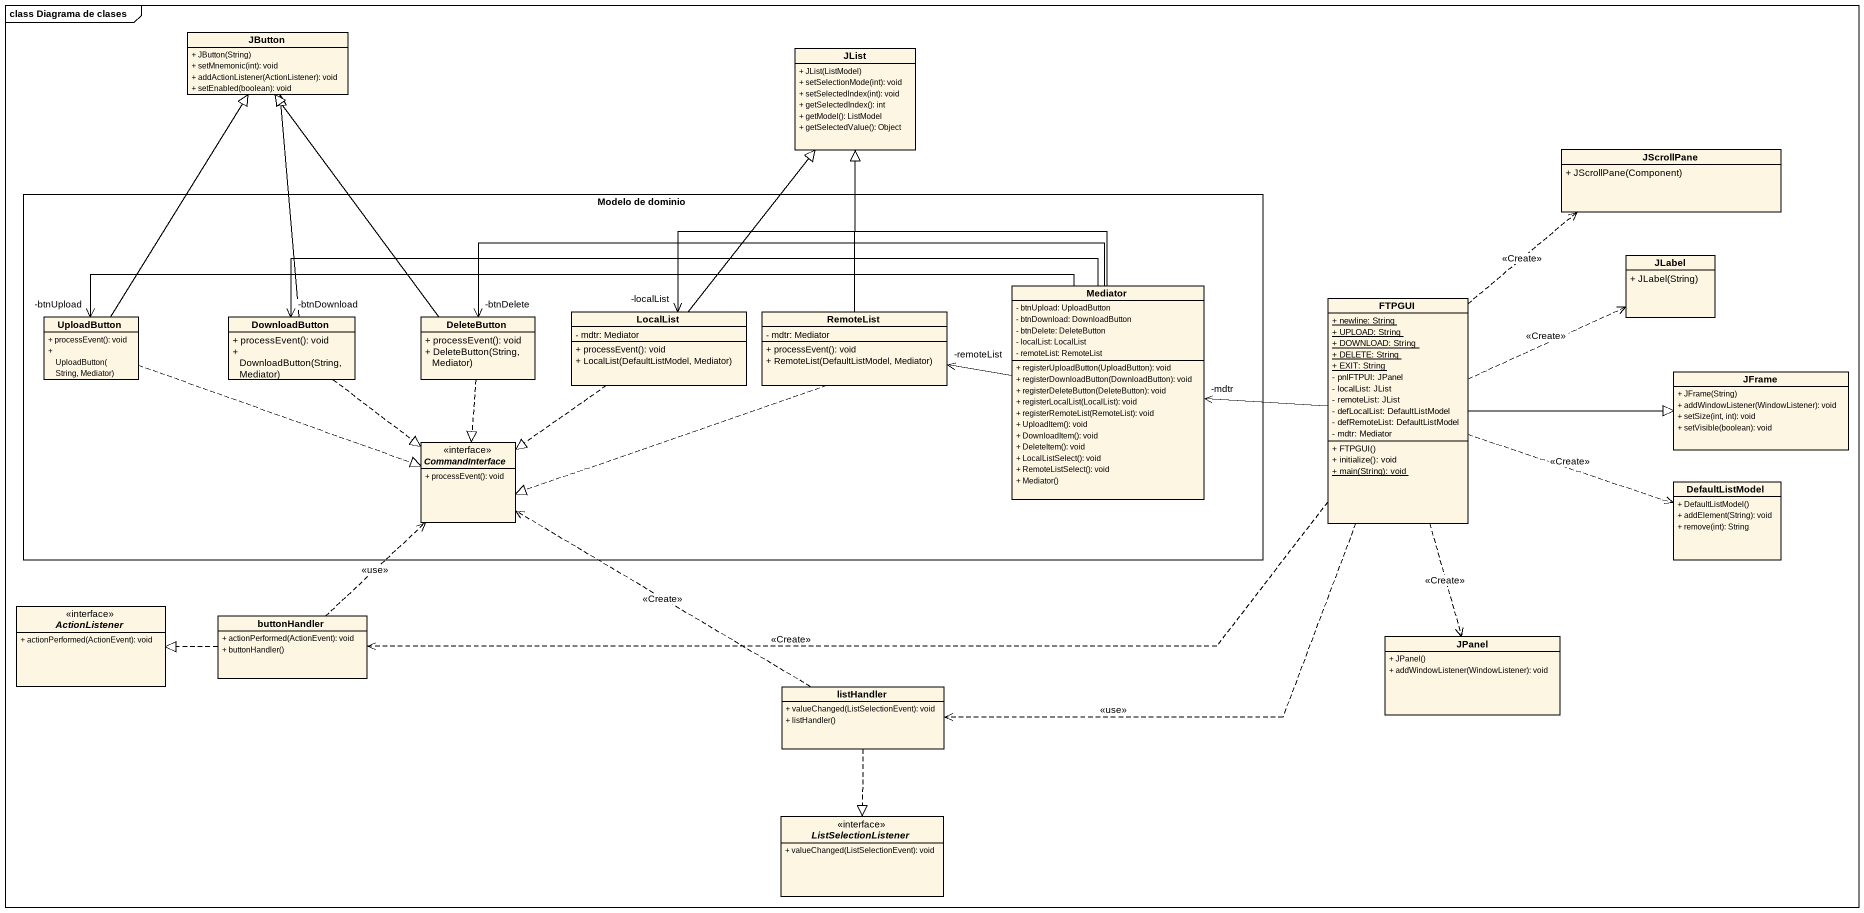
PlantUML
@startuml
mainframe class Diagrama de clases
hide circle
hide empty members
skinparam classAttributeIconSize 0
class JButton {
  + JButton(String)
  + setMnemonic(int): void
  + addActionListener(ActionListener): void
  + setEnabled(boolean): void
}
class JList {
  + JList(ListModel)
  + setSelectionMode(int): void
  + setSelectedIndex(int): void
  + getSelectedIndex(): int
  + getModel(): ListModel
  + getSelectedValue(): Object
}
class JScrollPane {
  + JScrollPane(Component)
}
rectangle "Modelo de dominio" as Modelo_de_dominio {
  class Mediator {
    - btnUpload: UploadButton
    - btnDownload: DownloadButton
    - btnDelete: DeleteButton
    - localList: LocalList
    - remoteList: RemoteList
    + registerUploadButton(UploadButton): void
    + registerDownloadButton(DownloadButton): void
    + registerDeleteButton(DeleteButton): void
    + registerLocalList(LocalList): void
    + registerRemoteList(RemoteList): void
    + UploadItem(): void
    + DownloadItem(): void
    + DeleteItem(): void
    + LocalListSelect(): void
    + RemoteListSelect(): void
    + Mediator()
  }
  class UploadButton {
    + processEvent(): void
    + UploadButton(String, Mediator)
  }
  class DownloadButton {
    + processEvent(): void
    + DownloadButton(String, Mediator)
  }
  class DeleteButton {
    + processEvent(): void
    + DeleteButton(String, Mediator)
  }
  class LocalList {
    - mdtr: Mediator
    + processEvent(): void
    + LocalList(DefaultListModel, Mediator)
  }
  class RemoteList {
    - mdtr: Mediator
    + processEvent(): void
    + RemoteList(DefaultListModel, Mediator)
  }
  interface CommandInterface {
    + processEvent(): void
  }
}
class JLabel {
  + JLabel(String)
}
class FTPGUI {
  {static} + newline: String
  {static} + UPLOAD: String
  {static} + DOWNLOAD: String
  {static} + DELETE: String
  {static} + EXIT: String
  - pnlFTPUI: JPanel
  - localList: JList
  - remoteList: JList
  - defLocalList: DefaultListModel
  - defRemoteList: DefaultListModel
  - mdtr: Mediator
  + FTPGUI()
  + initialize(): void
  {static} + main(String): void
}
class JFrame {
  + JFrame(String)
  + addWindowListener(WindowListener): void
  + setSize(int, int): void
  + setVisible(boolean): void
}
class DefaultListModel {
  + DefaultListModel()
  + addElement(String): void
  + remove(int): String
}
interface ActionListener {
  + actionPerformed(ActionEvent): void
}
class buttonHandler {
  + actionPerformed(ActionEvent): void
  + buttonHandler()
}
class JPanel {
  + JPanel()
  + addWindowListener(WindowListener): void
}
class listHandler {
  + valueChanged(ListSelectionEvent): void
  + listHandler()
}
interface ListSelectionListener {
  + valueChanged(ListSelectionEvent): void
}
Mediator -left-> "-btnUpload" UploadButton
Mediator -left-> "-btnDownload" DownloadButton
Mediator -left-> "-btnDelete" DeleteButton
Mediator -left-> "-localList" LocalList
Mediator -left-> "-remoteList" RemoteList
UploadButton -up-|> JButton
UploadButton .right.|> CommandInterface
DownloadButton -up-|> JButton
DownloadButton ..|> CommandInterface
DeleteButton -up-|> JButton
DeleteButton ..|> CommandInterface
LocalList -up-|> JList
LocalList ..|> CommandInterface
RemoteList -up-|> JList
RemoteList .left.|> CommandInterface
FTPGUI .up.> JScrollPane : <<Create>>
FTPGUI -left-> "-mdtr" Mediator
FTPGUI .right.> JLabel : <<Create>>
FTPGUI -right-|> JFrame
FTPGUI .right.> DefaultListModel : <<Create>>
FTPGUI .left.> buttonHandler : <<Create>>
FTPGUI ..> JPanel : <<Create>>
FTPGUI .left.> listHandler : <<use>>
buttonHandler .up.> CommandInterface : <<use>>
buttonHandler .left.|> ActionListener
listHandler .left.> CommandInterface : <<Create>>
listHandler ..|> ListSelectionListener
@enduml
